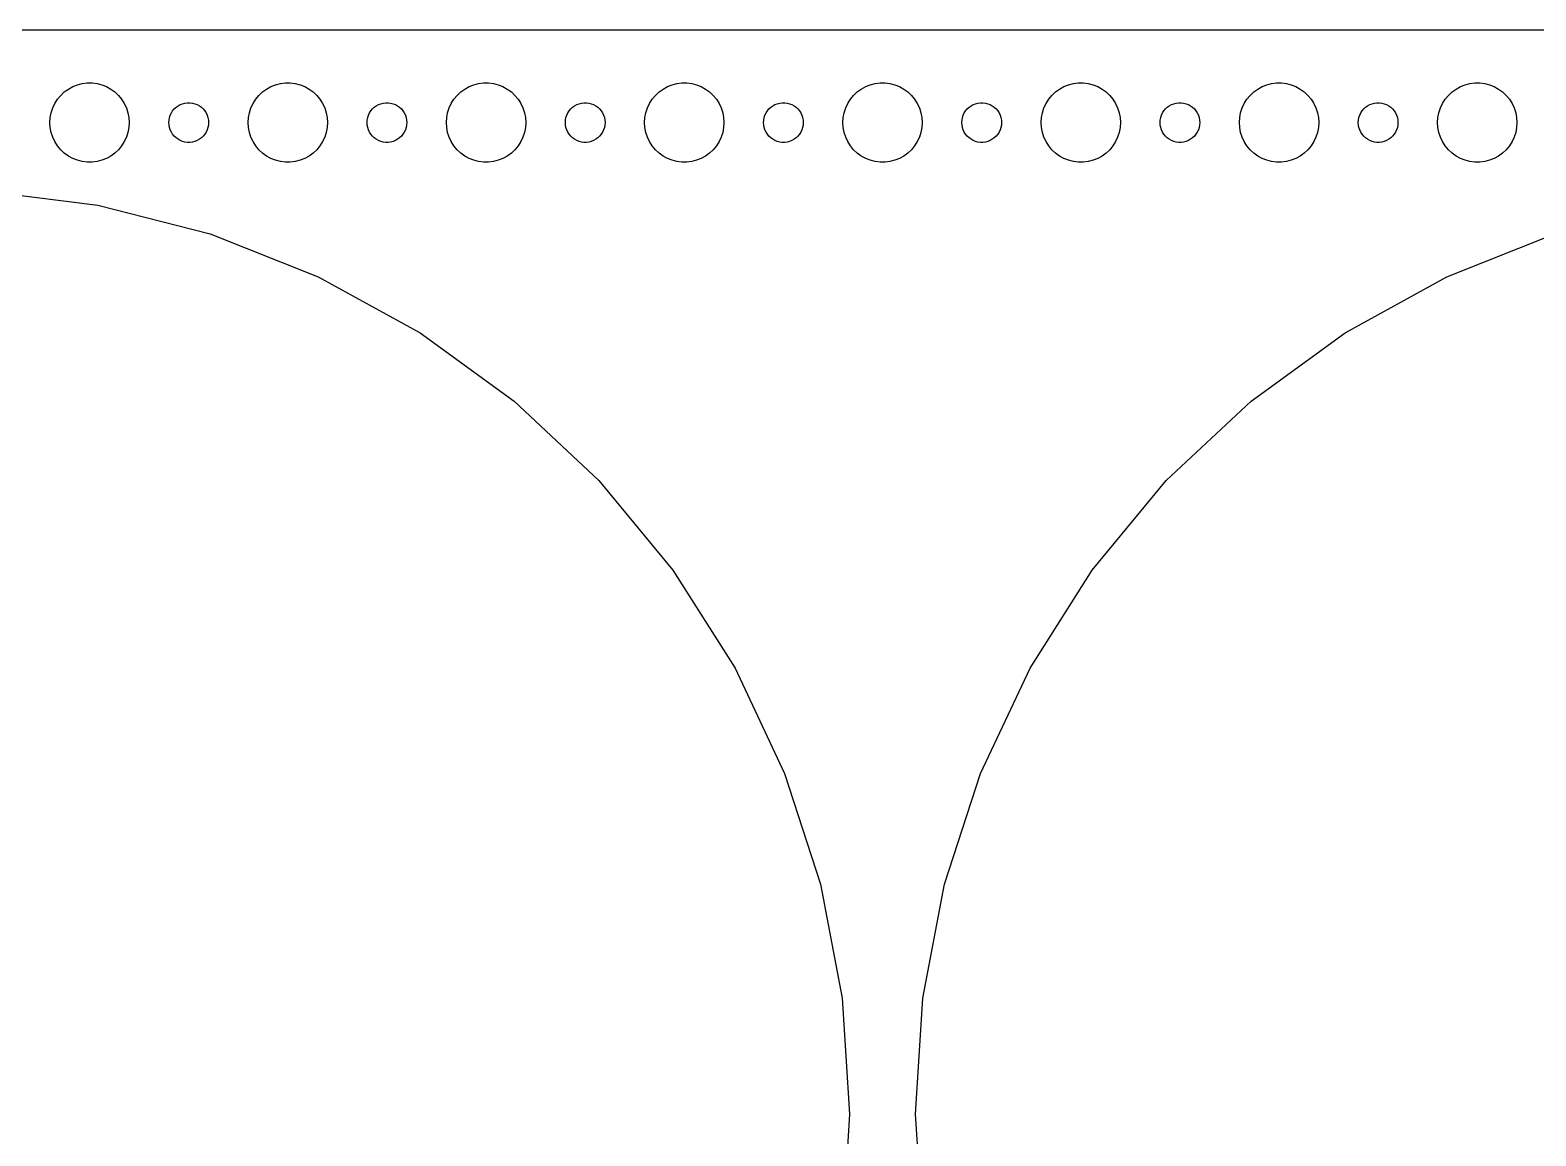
# Model space of a CAD drawing. Header units: metres. Extents: x -374 to 374, y -82 to 82.
# Drawn here: x 153 to 266.9, y -1.6 to 82 of the extents above; entities that cross this region are included whole.
import ezdxf

# ---------------------------------------------------------------- set-up
doc = ezdxf.new("R2010")
doc.units = ezdxf.units.M

msp = doc.modelspace()

# ---------------------------------------------------------------- linework, layer by layer
for p, q in [((369.814, 81.9901), (-369.814, 81.9901)), ((155.588, 77.3115), (155.893, 77.533)), ((155.893, 77.533), (156.223, 77.7145)), ((156.223, 77.7145), (156.573, 77.8532)), ((156.573, 77.8532), (156.938, 77.9469)), ((156.938, 77.9469), (157.312, 77.9941)), ((157.312, 77.9941), (157.688, 77.9941)), ((157.688, 77.9941), (158.062, 77.9469)), ((158.062, 77.9469), (158.427, 77.8532)), ((158.427, 77.8532), (158.777, 77.7145)), ((158.777, 77.7145), (159.107, 77.533)), ((159.107, 77.533), (159.412, 77.3115)), ((170.588, 77.3115), (170.893, 77.533)), ((170.893, 77.533), (171.223, 77.7145)), ((171.223, 77.7145), (171.573, 77.8532)), ((171.573, 77.8532), (171.938, 77.9469)), ((171.938, 77.9469), (172.312, 77.9941)), ((172.312, 77.9941), (172.688, 77.9941)), ((172.688, 77.9941), (173.062, 77.9469)), ((173.062, 77.9469), (173.427, 77.8532)), ((173.427, 77.8532), (173.777, 77.7145)), ((173.777, 77.7145), (174.107, 77.533)), ((174.107, 77.533), (174.412, 77.3115)), ((185.588, 77.3115), (185.893, 77.533)), ((185.893, 77.533), (186.223, 77.7145)), ((186.223, 77.7145), (186.573, 77.8532)), ((186.573, 77.8532), (186.938, 77.9469)), ((186.938, 77.9469), (187.312, 77.9941)), ((187.312, 77.9941), (187.688, 77.9941)), ((187.688, 77.9941), (188.062, 77.9469)), ((188.062, 77.9469), (188.427, 77.8532)), ((188.427, 77.8532), (188.777, 77.7145)), ((188.777, 77.7145), (189.107, 77.533)), ((189.107, 77.533), (189.412, 77.3115)), ((200.588, 77.3115), (200.893, 77.533)), ((200.893, 77.533), (201.223, 77.7145)), ((201.223, 77.7145), (201.573, 77.8532)), ((201.573, 77.8532), (201.938, 77.9469)), ((201.938, 77.9469), (202.312, 77.9941)), ((202.312, 77.9941), (202.688, 77.9941)), ((202.688, 77.9941), (203.062, 77.9469)), ((203.062, 77.9469), (203.427, 77.8532)), ((203.427, 77.8532), (203.777, 77.7145)), ((203.777, 77.7145), (204.107, 77.533)), ((204.107, 77.533), (204.412, 77.3115)), ((215.588, 77.3115), (215.893, 77.533)), ((215.893, 77.533), (216.223, 77.7145)), ((216.223, 77.7145), (216.573, 77.8532)), ((216.573, 77.8532), (216.938, 77.9469)), ((216.938, 77.9469), (217.312, 77.9941)), ((217.312, 77.9941), (217.688, 77.9941)), ((217.688, 77.9941), (218.062, 77.9469)), ((218.062, 77.9469), (218.427, 77.8532)), ((218.427, 77.8532), (218.777, 77.7145)), ((218.777, 77.7145), (219.107, 77.533)), ((219.107, 77.533), (219.412, 77.3115)), ((230.588, 77.3115), (230.893, 77.533)), ((230.893, 77.533), (231.223, 77.7145)), ((231.223, 77.7145), (231.573, 77.8532)), ((231.573, 77.8532), (231.938, 77.9469)), ((231.938, 77.9469), (232.312, 77.9941)), ((232.312, 77.9941), (232.688, 77.9941)), ((232.688, 77.9941), (233.062, 77.9469)), ((233.062, 77.9469), (233.427, 77.8532)), ((233.427, 77.8532), (233.777, 77.7145)), ((233.777, 77.7145), (234.107, 77.533)), ((234.107, 77.533), (234.412, 77.3115)), ((245.588, 77.3115), (245.893, 77.533)), ((245.893, 77.533), (246.223, 77.7145)), ((246.223, 77.7145), (246.573, 77.8532)), ((246.573, 77.8532), (246.938, 77.9469)), ((246.938, 77.9469), (247.312, 77.9941)), ((247.312, 77.9941), (247.688, 77.9941)), ((247.688, 77.9941), (248.062, 77.9469)), ((248.062, 77.9469), (248.427, 77.8532)), ((248.427, 77.8532), (248.777, 77.7145)), ((248.777, 77.7145), (249.107, 77.533)), ((249.107, 77.533), (249.412, 77.3115)), ((260.588, 77.3115), (260.893, 77.533)), ((260.893, 77.533), (261.223, 77.7145)), ((261.223, 77.7145), (261.573, 77.8532)), ((261.573, 77.8532), (261.938, 77.9469)), ((261.938, 77.9469), (262.312, 77.9941)), ((262.312, 77.9941), (262.688, 77.9941)), ((262.688, 77.9941), (263.062, 77.9469)), ((263.062, 77.9469), (263.427, 77.8532)), ((263.427, 77.8532), (263.777, 77.7145)), ((263.777, 77.7145), (264.107, 77.533)), ((264.107, 77.533), (264.412, 77.3115)), ((154.711, 76.1044), (154.871, 76.4453)), ((154.871, 76.4453), (155.073, 76.7634)), ((155.073, 76.7634), (155.313, 77.0536)), ((155.313, 77.0536), (155.588, 77.3115)), ((159.412, 77.3115), (159.687, 77.0536)), ((159.687, 77.0536), (159.927, 76.7634)), ((159.927, 76.7634), (160.129, 76.4453)), ((160.129, 76.4453), (160.289, 76.1044)), ((164.196, 76.2665), (164.361, 76.3572)), ((164.361, 76.3572), (164.536, 76.4266)), ((164.536, 76.4266), (164.719, 76.4734)), ((164.719, 76.4734), (164.906, 76.497)), ((164.906, 76.497), (165.094, 76.497)), ((165.094, 76.497), (165.281, 76.4734)), ((165.281, 76.4734), (165.464, 76.4266)), ((165.464, 76.4266), (165.639, 76.3572)), ((165.639, 76.3572), (165.804, 76.2665)), ((169.711, 76.1044), (169.871, 76.4453)), ((169.871, 76.4453), (170.073, 76.7634)), ((170.073, 76.7634), (170.313, 77.0536)), ((170.313, 77.0536), (170.588, 77.3115)), ((174.412, 77.3115), (174.687, 77.0536)), ((174.687, 77.0536), (174.927, 76.7634)), ((174.927, 76.7634), (175.129, 76.4453)), ((175.129, 76.4453), (175.289, 76.1044)), ((179.196, 76.2665), (179.361, 76.3572)), ((179.361, 76.3572), (179.536, 76.4266)), ((179.536, 76.4266), (179.719, 76.4734)), ((179.719, 76.4734), (179.906, 76.497)), ((179.906, 76.497), (180.094, 76.497)), ((180.094, 76.497), (180.281, 76.4734)), ((180.281, 76.4734), (180.464, 76.4266)), ((180.464, 76.4266), (180.639, 76.3572)), ((180.639, 76.3572), (180.804, 76.2665)), ((184.711, 76.1044), (184.871, 76.4453)), ((184.871, 76.4453), (185.073, 76.7634)), ((185.073, 76.7634), (185.313, 77.0536)), ((185.313, 77.0536), (185.588, 77.3115)), ((189.412, 77.3115), (189.687, 77.0536)), ((189.687, 77.0536), (189.927, 76.7634)), ((189.927, 76.7634), (190.129, 76.4453)), ((190.129, 76.4453), (190.289, 76.1044)), ((194.196, 76.2665), (194.361, 76.3572)), ((194.361, 76.3572), (194.536, 76.4266)), ((194.536, 76.4266), (194.719, 76.4734)), ((194.719, 76.4734), (194.906, 76.497)), ((194.906, 76.497), (195.094, 76.497)), ((195.094, 76.497), (195.281, 76.4734)), ((195.281, 76.4734), (195.464, 76.4266)), ((195.464, 76.4266), (195.639, 76.3572)), ((195.639, 76.3572), (195.804, 76.2665)), ((199.711, 76.1044), (199.871, 76.4453)), ((199.871, 76.4453), (200.073, 76.7634)), ((200.073, 76.7634), (200.313, 77.0536)), ((200.313, 77.0536), (200.588, 77.3115)), ((204.412, 77.3115), (204.687, 77.0536)), ((204.687, 77.0536), (204.927, 76.7634)), ((204.927, 76.7634), (205.129, 76.4453)), ((205.129, 76.4453), (205.289, 76.1044)), ((209.196, 76.2665), (209.361, 76.3572)), ((209.361, 76.3572), (209.536, 76.4266)), ((209.536, 76.4266), (209.719, 76.4734)), ((209.719, 76.4734), (209.906, 76.497)), ((209.906, 76.497), (210.094, 76.497)), ((210.094, 76.497), (210.281, 76.4734)), ((210.281, 76.4734), (210.464, 76.4266)), ((210.464, 76.4266), (210.639, 76.3572)), ((210.639, 76.3572), (210.804, 76.2665)), ((214.711, 76.1044), (214.871, 76.4453)), ((214.871, 76.4453), (215.073, 76.7634)), ((215.073, 76.7634), (215.313, 77.0536)), ((215.313, 77.0536), (215.588, 77.3115)), ((219.412, 77.3115), (219.687, 77.0536)), ((219.687, 77.0536), (219.927, 76.7634)), ((219.927, 76.7634), (220.129, 76.4453)), ((220.129, 76.4453), (220.289, 76.1044)), ((224.196, 76.2665), (224.361, 76.3572)), ((224.361, 76.3572), (224.536, 76.4266)), ((224.536, 76.4266), (224.719, 76.4734)), ((224.719, 76.4734), (224.906, 76.497)), ((224.906, 76.497), (225.094, 76.497)), ((225.094, 76.497), (225.281, 76.4734)), ((225.281, 76.4734), (225.464, 76.4266)), ((225.464, 76.4266), (225.639, 76.3572)), ((225.639, 76.3572), (225.804, 76.2665)), ((229.711, 76.1044), (229.871, 76.4453)), ((229.871, 76.4453), (230.073, 76.7634)), ((230.073, 76.7634), (230.313, 77.0536)), ((230.313, 77.0536), (230.588, 77.3115)), ((234.412, 77.3115), (234.687, 77.0536)), ((234.687, 77.0536), (234.927, 76.7634)), ((234.927, 76.7634), (235.129, 76.4453)), ((235.129, 76.4453), (235.289, 76.1044)), ((239.196, 76.2665), (239.361, 76.3572)), ((239.361, 76.3572), (239.536, 76.4266)), ((239.536, 76.4266), (239.719, 76.4734)), ((239.719, 76.4734), (239.906, 76.497)), ((239.906, 76.497), (240.094, 76.497)), ((240.094, 76.497), (240.281, 76.4734)), ((240.281, 76.4734), (240.464, 76.4266)), ((240.464, 76.4266), (240.639, 76.3572)), ((240.639, 76.3572), (240.804, 76.2665)), ((244.711, 76.1044), (244.871, 76.4453)), ((244.871, 76.4453), (245.073, 76.7634)), ((245.073, 76.7634), (245.313, 77.0536)), ((245.313, 77.0536), (245.588, 77.3115)), ((249.412, 77.3115), (249.687, 77.0536)), ((249.687, 77.0536), (249.927, 76.7634)), ((249.927, 76.7634), (250.129, 76.4453)), ((250.129, 76.4453), (250.289, 76.1044)), ((254.196, 76.2665), (254.361, 76.3572)), ((254.361, 76.3572), (254.536, 76.4266)), ((254.536, 76.4266), (254.719, 76.4734)), ((254.719, 76.4734), (254.906, 76.497)), ((254.906, 76.497), (255.094, 76.497)), ((255.094, 76.497), (255.281, 76.4734)), ((255.281, 76.4734), (255.464, 76.4266)), ((255.464, 76.4266), (255.639, 76.3572)), ((255.639, 76.3572), (255.804, 76.2665)), ((259.711, 76.1044), (259.871, 76.4453)), ((259.871, 76.4453), (260.073, 76.7634)), ((260.073, 76.7634), (260.313, 77.0536)), ((260.313, 77.0536), (260.588, 77.3115)), ((264.412, 77.3115), (264.687, 77.0536)), ((264.687, 77.0536), (264.927, 76.7634)), ((264.927, 76.7634), (265.129, 76.4453)), ((265.129, 76.4453), (265.289, 76.1044)), ((154.5, 75), (154.524, 75.376)), ((154.524, 75.376), (154.594, 75.7461)), ((154.594, 75.7461), (154.711, 76.1044)), ((160.289, 76.1044), (160.406, 75.7461)), ((160.406, 75.7461), (160.476, 75.376)), ((160.476, 75.376), (160.5, 75)), ((163.512, 75.188), (163.547, 75.373)), ((163.547, 75.373), (163.605, 75.5522)), ((163.605, 75.5522), (163.686, 75.7226)), ((163.686, 75.7226), (163.786, 75.8817)), ((163.786, 75.8817), (163.907, 76.0268)), ((163.907, 76.0268), (164.044, 76.1558)), ((164.044, 76.1558), (164.196, 76.2665)), ((165.804, 76.2665), (165.956, 76.1558)), ((165.956, 76.1558), (166.093, 76.0268)), ((166.093, 76.0268), (166.214, 75.8817)), ((166.214, 75.8817), (166.314, 75.7226)), ((166.314, 75.7226), (166.395, 75.5522)), ((166.395, 75.5522), (166.453, 75.373)), ((166.453, 75.373), (166.488, 75.188)), ((169.5, 75), (169.524, 75.376)), ((169.524, 75.376), (169.594, 75.7461)), ((169.594, 75.7461), (169.711, 76.1044)), ((175.289, 76.1044), (175.406, 75.7461)), ((175.406, 75.7461), (175.476, 75.376)), ((175.476, 75.376), (175.5, 75)), ((178.512, 75.188), (178.547, 75.373)), ((178.547, 75.373), (178.605, 75.5522)), ((178.605, 75.5522), (178.686, 75.7226)), ((178.686, 75.7226), (178.786, 75.8817)), ((178.786, 75.8817), (178.907, 76.0268)), ((178.907, 76.0268), (179.044, 76.1558)), ((179.044, 76.1558), (179.196, 76.2665)), ((180.804, 76.2665), (180.956, 76.1558)), ((180.956, 76.1558), (181.093, 76.0268)), ((181.093, 76.0268), (181.214, 75.8817)), ((181.214, 75.8817), (181.314, 75.7226)), ((181.314, 75.7226), (181.395, 75.5522)), ((181.395, 75.5522), (181.453, 75.373)), ((181.453, 75.373), (181.488, 75.188)), ((184.5, 75), (184.524, 75.376)), ((184.524, 75.376), (184.594, 75.7461)), ((184.594, 75.7461), (184.711, 76.1044)), ((190.289, 76.1044), (190.406, 75.7461)), ((190.406, 75.7461), (190.476, 75.376)), ((190.476, 75.376), (190.5, 75)), ((193.512, 75.188), (193.547, 75.373)), ((193.547, 75.373), (193.605, 75.5522)), ((193.605, 75.5522), (193.686, 75.7226)), ((193.686, 75.7226), (193.786, 75.8817)), ((193.786, 75.8817), (193.907, 76.0268)), ((193.907, 76.0268), (194.044, 76.1558)), ((194.044, 76.1558), (194.196, 76.2665)), ((195.804, 76.2665), (195.956, 76.1558)), ((195.956, 76.1558), (196.093, 76.0268)), ((196.093, 76.0268), (196.214, 75.8817)), ((196.214, 75.8817), (196.314, 75.7226)), ((196.314, 75.7226), (196.395, 75.5522)), ((196.395, 75.5522), (196.453, 75.373)), ((196.453, 75.373), (196.488, 75.188)), ((199.5, 75), (199.524, 75.376)), ((199.524, 75.376), (199.594, 75.7461)), ((199.594, 75.7461), (199.711, 76.1044)), ((205.289, 76.1044), (205.406, 75.7461)), ((205.406, 75.7461), (205.476, 75.376)), ((205.476, 75.376), (205.5, 75)), ((208.512, 75.188), (208.547, 75.373)), ((208.547, 75.373), (208.605, 75.5522)), ((208.605, 75.5522), (208.686, 75.7226)), ((208.686, 75.7226), (208.786, 75.8817)), ((208.786, 75.8817), (208.907, 76.0268)), ((208.907, 76.0268), (209.044, 76.1558)), ((209.044, 76.1558), (209.196, 76.2665)), ((210.804, 76.2665), (210.956, 76.1558)), ((210.956, 76.1558), (211.093, 76.0268)), ((211.093, 76.0268), (211.214, 75.8817)), ((211.214, 75.8817), (211.314, 75.7226)), ((211.314, 75.7226), (211.395, 75.5522)), ((211.395, 75.5522), (211.453, 75.373)), ((211.453, 75.373), (211.488, 75.188)), ((214.5, 75), (214.524, 75.376)), ((214.524, 75.376), (214.594, 75.7461)), ((214.594, 75.7461), (214.711, 76.1044)), ((220.289, 76.1044), (220.406, 75.7461)), ((220.406, 75.7461), (220.476, 75.376)), ((220.476, 75.376), (220.5, 75)), ((223.512, 75.188), (223.547, 75.373)), ((223.547, 75.373), (223.605, 75.5522)), ((223.605, 75.5522), (223.686, 75.7226)), ((223.686, 75.7226), (223.786, 75.8817)), ((223.786, 75.8817), (223.907, 76.0268)), ((223.907, 76.0268), (224.044, 76.1558)), ((224.044, 76.1558), (224.196, 76.2665)), ((225.804, 76.2665), (225.956, 76.1558)), ((225.956, 76.1558), (226.093, 76.0268)), ((226.093, 76.0268), (226.214, 75.8817)), ((226.214, 75.8817), (226.314, 75.7226)), ((226.314, 75.7226), (226.395, 75.5522)), ((226.395, 75.5522), (226.453, 75.373)), ((226.453, 75.373), (226.488, 75.188)), ((229.5, 75), (229.524, 75.376)), ((229.524, 75.376), (229.594, 75.7461)), ((229.594, 75.7461), (229.711, 76.1044)), ((235.289, 76.1044), (235.406, 75.7461)), ((235.406, 75.7461), (235.476, 75.376)), ((235.476, 75.376), (235.5, 75)), ((238.512, 75.188), (238.547, 75.373)), ((238.547, 75.373), (238.605, 75.5522)), ((238.605, 75.5522), (238.686, 75.7226)), ((238.686, 75.7226), (238.786, 75.8817)), ((238.786, 75.8817), (238.907, 76.0268)), ((238.907, 76.0268), (239.044, 76.1558)), ((239.044, 76.1558), (239.196, 76.2665)), ((240.804, 76.2665), (240.956, 76.1558)), ((240.956, 76.1558), (241.093, 76.0268)), ((241.093, 76.0268), (241.214, 75.8817)), ((241.214, 75.8817), (241.314, 75.7226)), ((241.314, 75.7226), (241.395, 75.5522)), ((241.395, 75.5522), (241.453, 75.373)), ((241.453, 75.373), (241.488, 75.188)), ((244.5, 75), (244.524, 75.376)), ((244.524, 75.376), (244.594, 75.7461)), ((244.594, 75.7461), (244.711, 76.1044)), ((250.289, 76.1044), (250.406, 75.7461)), ((250.406, 75.7461), (250.476, 75.376)), ((250.476, 75.376), (250.5, 75)), ((253.512, 75.188), (253.547, 75.373)), ((253.547, 75.373), (253.605, 75.5522)), ((253.605, 75.5522), (253.686, 75.7226)), ((253.686, 75.7226), (253.786, 75.8817)), ((253.786, 75.8817), (253.907, 76.0268)), ((253.907, 76.0268), (254.044, 76.1558)), ((254.044, 76.1558), (254.196, 76.2665)), ((255.804, 76.2665), (255.956, 76.1558)), ((255.956, 76.1558), (256.093, 76.0268)), ((256.093, 76.0268), (256.214, 75.8817)), ((256.214, 75.8817), (256.314, 75.7226)), ((256.314, 75.7226), (256.395, 75.5522)), ((256.395, 75.5522), (256.453, 75.373)), ((256.453, 75.373), (256.488, 75.188)), ((259.5, 75), (259.524, 75.376)), ((259.524, 75.376), (259.594, 75.7461)), ((259.594, 75.7461), (259.711, 76.1044)), ((265.289, 76.1044), (265.406, 75.7461)), ((265.406, 75.7461), (265.476, 75.376)), ((265.476, 75.376), (265.5, 75)), ((154.524, 74.624), (154.5, 75)), ((154.594, 74.2539), (154.524, 74.624)), ((154.711, 73.8956), (154.594, 74.2539)), ((160.406, 74.2539), (160.289, 73.8956)), ((160.476, 74.624), (160.406, 74.2539)), ((160.5, 75), (160.476, 74.624)), ((163.5, 75), (163.512, 75.188)), ((163.512, 74.812), (163.5, 75)), ((163.547, 74.627), (163.512, 74.812)), ((163.605, 74.4478), (163.547, 74.627)), ((163.686, 74.2774), (163.605, 74.4478)), ((163.786, 74.1183), (163.686, 74.2774)), ((163.907, 73.9732), (163.786, 74.1183)), ((166.214, 74.1183), (166.093, 73.9732)), ((166.314, 74.2774), (166.214, 74.1183)), ((166.395, 74.4478), (166.314, 74.2774)), ((166.453, 74.627), (166.395, 74.4478)), ((166.488, 74.812), (166.453, 74.627)), ((166.488, 75.188), (166.5, 75)), ((166.5, 75), (166.488, 74.812)), ((169.524, 74.624), (169.5, 75)), ((169.594, 74.2539), (169.524, 74.624)), ((169.711, 73.8956), (169.594, 74.2539)), ((175.406, 74.2539), (175.289, 73.8956)), ((175.476, 74.624), (175.406, 74.2539)), ((175.5, 75), (175.476, 74.624)), ((178.5, 75), (178.512, 75.188)), ((178.512, 74.812), (178.5, 75)), ((178.547, 74.627), (178.512, 74.812)), ((178.605, 74.4478), (178.547, 74.627)), ((178.686, 74.2774), (178.605, 74.4478)), ((178.786, 74.1183), (178.686, 74.2774)), ((178.907, 73.9732), (178.786, 74.1183)), ((181.214, 74.1183), (181.093, 73.9732)), ((181.314, 74.2774), (181.214, 74.1183)), ((181.395, 74.4478), (181.314, 74.2774)), ((181.453, 74.627), (181.395, 74.4478)), ((181.488, 74.812), (181.453, 74.627)), ((181.488, 75.188), (181.5, 75)), ((181.5, 75), (181.488, 74.812)), ((184.524, 74.624), (184.5, 75)), ((184.594, 74.2539), (184.524, 74.624)), ((184.711, 73.8956), (184.594, 74.2539)), ((190.406, 74.2539), (190.289, 73.8956)), ((190.476, 74.624), (190.406, 74.2539)), ((190.5, 75), (190.476, 74.624)), ((193.5, 75), (193.512, 75.188)), ((193.512, 74.812), (193.5, 75)), ((193.547, 74.627), (193.512, 74.812)), ((193.605, 74.4478), (193.547, 74.627)), ((193.686, 74.2774), (193.605, 74.4478)), ((193.786, 74.1183), (193.686, 74.2774)), ((193.907, 73.9732), (193.786, 74.1183)), ((196.214, 74.1183), (196.093, 73.9732)), ((196.314, 74.2774), (196.214, 74.1183)), ((196.395, 74.4478), (196.314, 74.2774)), ((196.453, 74.627), (196.395, 74.4478)), ((196.488, 74.812), (196.453, 74.627)), ((196.488, 75.188), (196.5, 75)), ((196.5, 75), (196.488, 74.812)), ((199.524, 74.624), (199.5, 75)), ((199.594, 74.2539), (199.524, 74.624)), ((199.711, 73.8956), (199.594, 74.2539)), ((205.406, 74.2539), (205.289, 73.8956)), ((205.476, 74.624), (205.406, 74.2539)), ((205.5, 75), (205.476, 74.624)), ((208.5, 75), (208.512, 75.188)), ((208.512, 74.812), (208.5, 75)), ((208.547, 74.627), (208.512, 74.812)), ((208.605, 74.4478), (208.547, 74.627)), ((208.686, 74.2774), (208.605, 74.4478)), ((208.786, 74.1183), (208.686, 74.2774)), ((208.907, 73.9732), (208.786, 74.1183)), ((211.214, 74.1183), (211.093, 73.9732)), ((211.314, 74.2774), (211.214, 74.1183)), ((211.395, 74.4478), (211.314, 74.2774)), ((211.453, 74.627), (211.395, 74.4478)), ((211.488, 74.812), (211.453, 74.627)), ((211.488, 75.188), (211.5, 75)), ((211.5, 75), (211.488, 74.812)), ((214.524, 74.624), (214.5, 75)), ((214.594, 74.2539), (214.524, 74.624)), ((214.711, 73.8956), (214.594, 74.2539)), ((220.406, 74.2539), (220.289, 73.8956)), ((220.476, 74.624), (220.406, 74.2539)), ((220.5, 75), (220.476, 74.624)), ((223.5, 75), (223.512, 75.188)), ((223.512, 74.812), (223.5, 75)), ((223.547, 74.627), (223.512, 74.812)), ((223.605, 74.4478), (223.547, 74.627)), ((223.686, 74.2774), (223.605, 74.4478)), ((223.786, 74.1183), (223.686, 74.2774)), ((223.907, 73.9732), (223.786, 74.1183)), ((226.214, 74.1183), (226.093, 73.9732)), ((226.314, 74.2774), (226.214, 74.1183)), ((226.395, 74.4478), (226.314, 74.2774)), ((226.453, 74.627), (226.395, 74.4478)), ((226.488, 74.812), (226.453, 74.627)), ((226.488, 75.188), (226.5, 75)), ((226.5, 75), (226.488, 74.812)), ((229.524, 74.624), (229.5, 75)), ((229.594, 74.2539), (229.524, 74.624)), ((229.711, 73.8956), (229.594, 74.2539)), ((235.406, 74.2539), (235.289, 73.8956)), ((235.476, 74.624), (235.406, 74.2539)), ((235.5, 75), (235.476, 74.624)), ((238.5, 75), (238.512, 75.188)), ((238.512, 74.812), (238.5, 75)), ((238.547, 74.627), (238.512, 74.812)), ((238.605, 74.4478), (238.547, 74.627)), ((238.686, 74.2774), (238.605, 74.4478)), ((238.786, 74.1183), (238.686, 74.2774)), ((238.907, 73.9732), (238.786, 74.1183)), ((241.214, 74.1183), (241.093, 73.9732)), ((241.314, 74.2774), (241.214, 74.1183)), ((241.395, 74.4478), (241.314, 74.2774)), ((241.453, 74.627), (241.395, 74.4478)), ((241.488, 74.812), (241.453, 74.627)), ((241.488, 75.188), (241.5, 75)), ((241.5, 75), (241.488, 74.812)), ((244.524, 74.624), (244.5, 75)), ((244.594, 74.2539), (244.524, 74.624)), ((244.711, 73.8956), (244.594, 74.2539)), ((250.406, 74.2539), (250.289, 73.8956)), ((250.476, 74.624), (250.406, 74.2539)), ((250.5, 75), (250.476, 74.624)), ((253.5, 75), (253.512, 75.188)), ((253.512, 74.812), (253.5, 75)), ((253.547, 74.627), (253.512, 74.812)), ((253.605, 74.4478), (253.547, 74.627)), ((253.686, 74.2774), (253.605, 74.4478)), ((253.786, 74.1183), (253.686, 74.2774)), ((253.907, 73.9732), (253.786, 74.1183)), ((256.214, 74.1183), (256.093, 73.9732)), ((256.314, 74.2774), (256.214, 74.1183)), ((256.395, 74.4478), (256.314, 74.2774)), ((256.453, 74.627), (256.395, 74.4478)), ((256.488, 74.812), (256.453, 74.627)), ((256.488, 75.188), (256.5, 75)), ((256.5, 75), (256.488, 74.812)), ((259.524, 74.624), (259.5, 75)), ((259.594, 74.2539), (259.524, 74.624)), ((259.711, 73.8956), (259.594, 74.2539)), ((265.406, 74.2539), (265.289, 73.8956)), ((265.476, 74.624), (265.406, 74.2539)), ((265.5, 75), (265.476, 74.624)), ((154.871, 73.5547), (154.711, 73.8956)), ((155.073, 73.2366), (154.871, 73.5547)), ((155.313, 72.9464), (155.073, 73.2366)), ((155.588, 72.6885), (155.313, 72.9464)), ((159.687, 72.9464), (159.412, 72.6885)), ((159.927, 73.2366), (159.687, 72.9464)), ((160.129, 73.5547), (159.927, 73.2366)), ((160.289, 73.8956), (160.129, 73.5547)), ((164.044, 73.8442), (163.907, 73.9732)), ((164.196, 73.7335), (164.044, 73.8442)), ((164.361, 73.6428), (164.196, 73.7335)), ((164.536, 73.5734), (164.361, 73.6428)), ((164.719, 73.5266), (164.536, 73.5734)), ((164.906, 73.503), (164.719, 73.5266)), ((165.094, 73.503), (164.906, 73.503)), ((165.281, 73.5266), (165.094, 73.503)), ((165.464, 73.5734), (165.281, 73.5266)), ((165.639, 73.6428), (165.464, 73.5734)), ((165.804, 73.7335), (165.639, 73.6428)), ((165.956, 73.8442), (165.804, 73.7335)), ((166.093, 73.9732), (165.956, 73.8442)), ((169.871, 73.5547), (169.711, 73.8956)), ((170.073, 73.2366), (169.871, 73.5547)), ((170.313, 72.9464), (170.073, 73.2366)), ((170.588, 72.6885), (170.313, 72.9464)), ((174.687, 72.9464), (174.412, 72.6885)), ((174.927, 73.2366), (174.687, 72.9464)), ((175.129, 73.5547), (174.927, 73.2366)), ((175.289, 73.8956), (175.129, 73.5547)), ((179.044, 73.8442), (178.907, 73.9732)), ((179.196, 73.7335), (179.044, 73.8442)), ((179.361, 73.6428), (179.196, 73.7335)), ((179.536, 73.5734), (179.361, 73.6428)), ((179.719, 73.5266), (179.536, 73.5734)), ((179.906, 73.503), (179.719, 73.5266)), ((180.094, 73.503), (179.906, 73.503)), ((180.281, 73.5266), (180.094, 73.503)), ((180.464, 73.5734), (180.281, 73.5266)), ((180.639, 73.6428), (180.464, 73.5734)), ((180.804, 73.7335), (180.639, 73.6428)), ((180.956, 73.8442), (180.804, 73.7335)), ((181.093, 73.9732), (180.956, 73.8442)), ((184.871, 73.5547), (184.711, 73.8956)), ((185.073, 73.2366), (184.871, 73.5547)), ((185.313, 72.9464), (185.073, 73.2366)), ((185.588, 72.6885), (185.313, 72.9464)), ((189.687, 72.9464), (189.412, 72.6885)), ((189.927, 73.2366), (189.687, 72.9464)), ((190.129, 73.5547), (189.927, 73.2366)), ((190.289, 73.8956), (190.129, 73.5547)), ((194.044, 73.8442), (193.907, 73.9732)), ((194.196, 73.7335), (194.044, 73.8442)), ((194.361, 73.6428), (194.196, 73.7335)), ((194.536, 73.5734), (194.361, 73.6428)), ((194.719, 73.5266), (194.536, 73.5734)), ((194.906, 73.503), (194.719, 73.5266)), ((195.094, 73.503), (194.906, 73.503)), ((195.281, 73.5266), (195.094, 73.503)), ((195.464, 73.5734), (195.281, 73.5266)), ((195.639, 73.6428), (195.464, 73.5734)), ((195.804, 73.7335), (195.639, 73.6428)), ((195.956, 73.8442), (195.804, 73.7335)), ((196.093, 73.9732), (195.956, 73.8442)), ((199.871, 73.5547), (199.711, 73.8956)), ((200.073, 73.2366), (199.871, 73.5547)), ((200.313, 72.9464), (200.073, 73.2366)), ((200.588, 72.6885), (200.313, 72.9464)), ((204.687, 72.9464), (204.412, 72.6885)), ((204.927, 73.2366), (204.687, 72.9464)), ((205.129, 73.5547), (204.927, 73.2366)), ((205.289, 73.8956), (205.129, 73.5547)), ((209.044, 73.8442), (208.907, 73.9732)), ((209.196, 73.7335), (209.044, 73.8442)), ((209.361, 73.6428), (209.196, 73.7335)), ((209.536, 73.5734), (209.361, 73.6428)), ((209.719, 73.5266), (209.536, 73.5734)), ((209.906, 73.503), (209.719, 73.5266)), ((210.094, 73.503), (209.906, 73.503)), ((210.281, 73.5266), (210.094, 73.503)), ((210.464, 73.5734), (210.281, 73.5266)), ((210.639, 73.6428), (210.464, 73.5734)), ((210.804, 73.7335), (210.639, 73.6428)), ((210.956, 73.8442), (210.804, 73.7335)), ((211.093, 73.9732), (210.956, 73.8442)), ((214.871, 73.5547), (214.711, 73.8956)), ((215.073, 73.2366), (214.871, 73.5547)), ((215.313, 72.9464), (215.073, 73.2366)), ((215.588, 72.6885), (215.313, 72.9464)), ((219.687, 72.9464), (219.412, 72.6885)), ((219.927, 73.2366), (219.687, 72.9464)), ((220.129, 73.5547), (219.927, 73.2366)), ((220.289, 73.8956), (220.129, 73.5547)), ((224.044, 73.8442), (223.907, 73.9732)), ((224.196, 73.7335), (224.044, 73.8442)), ((224.361, 73.6428), (224.196, 73.7335)), ((224.536, 73.5734), (224.361, 73.6428)), ((224.719, 73.5266), (224.536, 73.5734)), ((224.906, 73.503), (224.719, 73.5266)), ((225.094, 73.503), (224.906, 73.503)), ((225.281, 73.5266), (225.094, 73.503)), ((225.464, 73.5734), (225.281, 73.5266)), ((225.639, 73.6428), (225.464, 73.5734)), ((225.804, 73.7335), (225.639, 73.6428)), ((225.956, 73.8442), (225.804, 73.7335)), ((226.093, 73.9732), (225.956, 73.8442)), ((229.871, 73.5547), (229.711, 73.8956)), ((230.073, 73.2366), (229.871, 73.5547)), ((230.313, 72.9464), (230.073, 73.2366)), ((230.588, 72.6885), (230.313, 72.9464)), ((234.687, 72.9464), (234.412, 72.6885)), ((234.927, 73.2366), (234.687, 72.9464)), ((235.129, 73.5547), (234.927, 73.2366)), ((235.289, 73.8956), (235.129, 73.5547)), ((239.044, 73.8442), (238.907, 73.9732)), ((239.196, 73.7335), (239.044, 73.8442)), ((239.361, 73.6428), (239.196, 73.7335)), ((239.536, 73.5734), (239.361, 73.6428)), ((239.719, 73.5266), (239.536, 73.5734)), ((239.906, 73.503), (239.719, 73.5266)), ((240.094, 73.503), (239.906, 73.503)), ((240.281, 73.5266), (240.094, 73.503)), ((240.464, 73.5734), (240.281, 73.5266)), ((240.639, 73.6428), (240.464, 73.5734)), ((240.804, 73.7335), (240.639, 73.6428)), ((240.956, 73.8442), (240.804, 73.7335)), ((241.093, 73.9732), (240.956, 73.8442)), ((244.871, 73.5547), (244.711, 73.8956)), ((245.073, 73.2366), (244.871, 73.5547)), ((245.313, 72.9464), (245.073, 73.2366)), ((245.588, 72.6885), (245.313, 72.9464)), ((249.687, 72.9464), (249.412, 72.6885)), ((249.927, 73.2366), (249.687, 72.9464)), ((250.129, 73.5547), (249.927, 73.2366)), ((250.289, 73.8956), (250.129, 73.5547)), ((254.044, 73.8442), (253.907, 73.9732)), ((254.196, 73.7335), (254.044, 73.8442)), ((254.361, 73.6428), (254.196, 73.7335)), ((254.536, 73.5734), (254.361, 73.6428)), ((254.719, 73.5266), (254.536, 73.5734)), ((254.906, 73.503), (254.719, 73.5266)), ((255.094, 73.503), (254.906, 73.503)), ((255.281, 73.5266), (255.094, 73.503)), ((255.464, 73.5734), (255.281, 73.5266)), ((255.639, 73.6428), (255.464, 73.5734)), ((255.804, 73.7335), (255.639, 73.6428)), ((255.956, 73.8442), (255.804, 73.7335)), ((256.093, 73.9732), (255.956, 73.8442)), ((259.871, 73.5547), (259.711, 73.8956)), ((260.073, 73.2366), (259.871, 73.5547)), ((260.313, 72.9464), (260.073, 73.2366)), ((260.588, 72.6885), (260.313, 72.9464)), ((264.687, 72.9464), (264.412, 72.6885)), ((264.927, 73.2366), (264.687, 72.9464)), ((265.129, 73.5547), (264.927, 73.2366)), ((265.289, 73.8956), (265.129, 73.5547)), ((155.893, 72.467), (155.588, 72.6885)), ((156.223, 72.2855), (155.893, 72.467)), ((156.573, 72.1468), (156.223, 72.2855)), ((156.938, 72.0531), (156.573, 72.1468)), ((157.312, 72.0059), (156.938, 72.0531)), ((157.688, 72.0059), (157.312, 72.0059)), ((158.062, 72.0531), (157.688, 72.0059)), ((158.427, 72.1468), (158.062, 72.0531)), ((158.777, 72.2855), (158.427, 72.1468)), ((159.107, 72.467), (158.777, 72.2855)), ((159.412, 72.6885), (159.107, 72.467)), ((170.893, 72.467), (170.588, 72.6885)), ((171.223, 72.2855), (170.893, 72.467)), ((171.573, 72.1468), (171.223, 72.2855)), ((171.938, 72.0531), (171.573, 72.1468)), ((172.312, 72.0059), (171.938, 72.0531)), ((172.688, 72.0059), (172.312, 72.0059)), ((173.062, 72.0531), (172.688, 72.0059)), ((173.427, 72.1468), (173.062, 72.0531)), ((173.777, 72.2855), (173.427, 72.1468)), ((174.107, 72.467), (173.777, 72.2855)), ((174.412, 72.6885), (174.107, 72.467)), ((185.893, 72.467), (185.588, 72.6885)), ((186.223, 72.2855), (185.893, 72.467)), ((186.573, 72.1468), (186.223, 72.2855)), ((186.938, 72.0531), (186.573, 72.1468)), ((187.312, 72.0059), (186.938, 72.0531)), ((187.688, 72.0059), (187.312, 72.0059)), ((188.062, 72.0531), (187.688, 72.0059)), ((188.427, 72.1468), (188.062, 72.0531)), ((188.777, 72.2855), (188.427, 72.1468)), ((189.107, 72.467), (188.777, 72.2855)), ((189.412, 72.6885), (189.107, 72.467)), ((200.893, 72.467), (200.588, 72.6885)), ((201.223, 72.2855), (200.893, 72.467)), ((201.573, 72.1468), (201.223, 72.2855)), ((201.938, 72.0531), (201.573, 72.1468)), ((202.312, 72.0059), (201.938, 72.0531)), ((202.688, 72.0059), (202.312, 72.0059)), ((203.062, 72.0531), (202.688, 72.0059)), ((203.427, 72.1468), (203.062, 72.0531)), ((203.777, 72.2855), (203.427, 72.1468)), ((204.107, 72.467), (203.777, 72.2855)), ((204.412, 72.6885), (204.107, 72.467)), ((215.893, 72.467), (215.588, 72.6885)), ((216.223, 72.2855), (215.893, 72.467)), ((216.573, 72.1468), (216.223, 72.2855)), ((216.938, 72.0531), (216.573, 72.1468)), ((217.312, 72.0059), (216.938, 72.0531)), ((217.688, 72.0059), (217.312, 72.0059)), ((218.062, 72.0531), (217.688, 72.0059)), ((218.427, 72.1468), (218.062, 72.0531)), ((218.777, 72.2855), (218.427, 72.1468)), ((219.107, 72.467), (218.777, 72.2855)), ((219.412, 72.6885), (219.107, 72.467)), ((230.893, 72.467), (230.588, 72.6885)), ((231.223, 72.2855), (230.893, 72.467)), ((231.573, 72.1468), (231.223, 72.2855)), ((231.938, 72.0531), (231.573, 72.1468)), ((232.312, 72.0059), (231.938, 72.0531)), ((232.688, 72.0059), (232.312, 72.0059)), ((233.062, 72.0531), (232.688, 72.0059)), ((233.427, 72.1468), (233.062, 72.0531)), ((233.777, 72.2855), (233.427, 72.1468)), ((234.107, 72.467), (233.777, 72.2855)), ((234.412, 72.6885), (234.107, 72.467)), ((245.893, 72.467), (245.588, 72.6885)), ((246.223, 72.2855), (245.893, 72.467)), ((246.573, 72.1468), (246.223, 72.2855)), ((246.938, 72.0531), (246.573, 72.1468)), ((247.312, 72.0059), (246.938, 72.0531)), ((247.688, 72.0059), (247.312, 72.0059)), ((248.062, 72.0531), (247.688, 72.0059)), ((248.427, 72.1468), (248.062, 72.0531)), ((248.777, 72.2855), (248.427, 72.1468)), ((249.107, 72.467), (248.777, 72.2855)), ((249.412, 72.6885), (249.107, 72.467)), ((260.893, 72.467), (260.588, 72.6885)), ((261.223, 72.2855), (260.893, 72.467)), ((261.573, 72.1468), (261.223, 72.2855)), ((261.938, 72.0531), (261.573, 72.1468)), ((262.312, 72.0059), (261.938, 72.0531)), ((262.688, 72.0059), (262.312, 72.0059)), ((263.062, 72.0531), (262.688, 72.0059)), ((263.427, 72.1468), (263.062, 72.0531)), ((263.777, 72.2855), (263.427, 72.1468)), ((264.107, 72.467), (263.777, 72.2855)), ((264.412, 72.6885), (264.107, 72.467)), ((149.395, 69.8619), (158.117, 68.7601)), ((158.117, 68.7601), (166.631, 66.574)), ((166.631, 66.574), (174.805, 63.3379)), ((260.195, 63.3379), (268.369, 66.574)), ((174.805, 63.3379), (182.508, 59.103)), ((252.492, 59.103), (260.195, 63.3379)), ((182.508, 59.103), (189.62, 53.9359)), ((245.38, 53.9359), (252.492, 59.103)), ((189.62, 53.9359), (196.028, 47.9183)), ((238.972, 47.9183), (245.38, 53.9359)), ((196.028, 47.9183), (201.631, 41.145)), ((233.369, 41.145), (238.972, 47.9183)), ((201.631, 41.145), (206.341, 33.7227)), ((228.659, 33.7227), (233.369, 41.145)), ((206.341, 33.7227), (210.084, 25.7687)), ((224.916, 25.7687), (228.659, 33.7227)), ((210.084, 25.7687), (212.801, 17.4083)), ((222.199, 17.4083), (224.916, 25.7687)), ((212.801, 17.4083), (214.448, 8.77332)), ((220.552, 8.77332), (222.199, 17.4083)), ((214.448, 8.77332), (215, 0)), ((220, 0), (220.552, 8.77332)), ((215, 0), (214.448, -8.77332)), ((220.552, -8.77332), (220, 0))]:
    msp.add_line(p, q)

doc.saveas('drawing.dxf')
